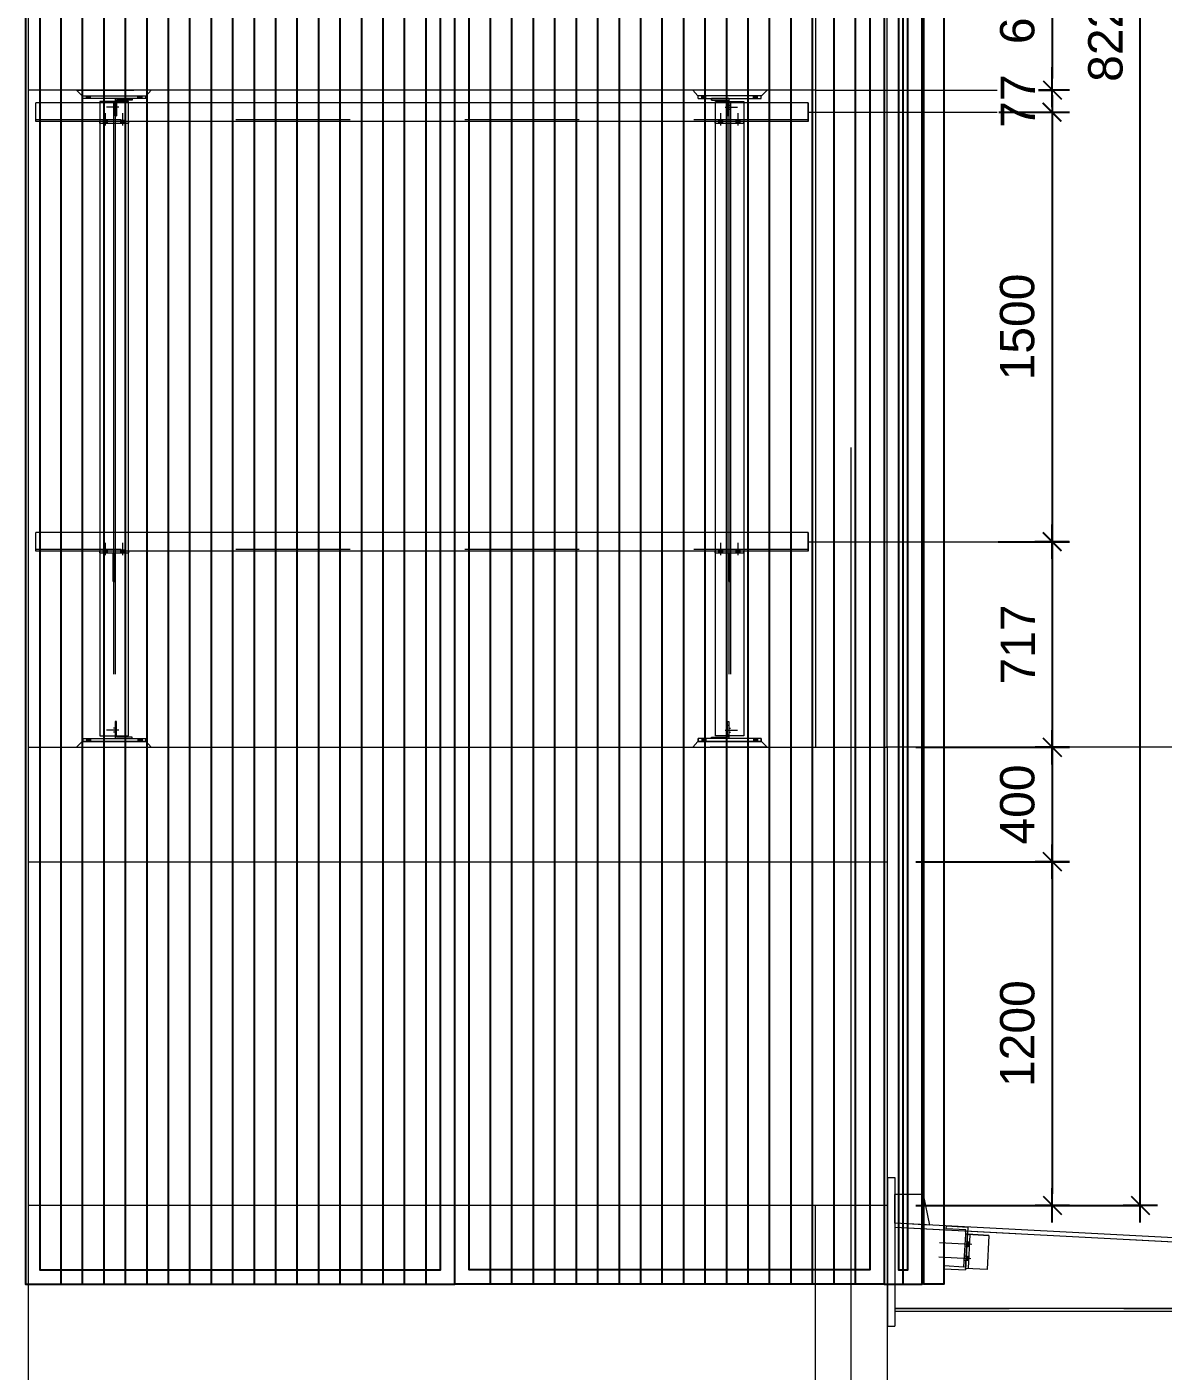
# Model space of a CAD drawing. Header units: millimetres. Extents: x 652937 to 1670132, y 1473552 to 2851037.
# Drawn here: x 663526.806 to 663530.776, y 1524559.21 to 1524563.904 of the extents above; entities that cross this region are included whole.
import ezdxf

# ---------------------------------------------------------------- set-up
doc = ezdxf.new("R2010")
doc.units = ezdxf.units.MM
for name, pattern in [('Grid Line', [22.225, 12.7, -3.175, 3.175, -3.175]), ('HIDDEN', [0.375, 0.25, -0.125]), ('XKITLINE00', [0]), ('XKITLINE02', [4, 2, -2])]:
    doc.linetypes.add(name, pattern=pattern)
doc.layers.add('000 - 0_HIDE_OBJ_FRAMING_DEF_SUB', color=7, linetype='Continuous', plot=False)
for name, color, linetype, lineweight in [('A-230-M_FLOOR', 7, 'Continuous', 25), ('A-GENM', 7, 'Continuous', 9), ('Bolt', 7, 'Continuous', 0), ('Part', 7, 'Continuous', 0), ('Z-030-M_GRID', 7, 'Continuous', 9), ('Z-230-A_LEVEL', 7, 'Continuous', 9)]:
    doc.layers.add(name, color=color, linetype=linetype, lineweight=lineweight)
doc.layers.add('S-DIM', color=7, linetype='Continuous')
doc.styles.add('Arial', font='arial.ttf')
doc.dimstyles.new('Dim 40 - End', dxfattribs={"dimscale": 0.04, "dimtxt": 3, "dimasz": 1, "dimexe": 0, "dimexo": 2.5, "dimgap": 1.5, "dimtad": 1, "dimdec": 0, "dimlfac": 1000, "dimzin": 1, "dimdsep": 46, "dimtxsty": 'Arial', "dimblk": 'END', "dimcen": 0.09, "dimclrd": 7, "dimclre": 7, "dimclrt": 7, "dimadec": 0, "dimazin": 0, "dimtfac": 1, "dimtdec": 0, "dimtix": 1, "dimtofl": 0, "dimtmove": 2, "dimatfit": 3, "dimfxl": 1, "dimtfill": 1, "dimtfillclr": 256, "dimtolj": 1, "dimtzin": 0, "dimarcsym": 0})

# ---------------------------------------------------------------- blocks, each defined once
blk = doc.blocks.new('GM_Louver Grill Vertical Z1 - Z Profile-17842814-ENT 3 ELE-2 Sheet')
at = {"layer": '000 - 0_HIDE_OBJ_FRAMING_DEF_SUB', "color": 7}
blk.add_line((-185546.9, 105925), (-185546.9, 114870), dxfattribs=at)
blk = doc.blocks.new('E2')
at = {"layer": '000 - 0_HIDE_OBJ_FRAMING_DEF_SUB', "color": 7}
for points in [[(1667279.1, 114870), (1665779.1, 114870), (1665779.1, 105925), (1667279.1, 105925)], [(1667279.1, 114870), (1668779.1, 114870), (1668779.1, 105925), (1667279.1, 105925)], [(1668912.2, 114870), (1668779.1, 114870), (1668779.1, 105925), (1668912.2, 105925)], [(1668917.6, 114870), (1668987.6, 114870), (1668987.6, 105925), (1668917.6, 105925)], [(1667229.1, 114820), (1665829.1, 114820), (1665829.1, 105975), (1667229.1, 105975)], [(1667329.1, 114820), (1668729.1, 114820), (1668729.1, 105975), (1667329.1, 105975)], [(1668862.2, 114820), (1668829.1, 114820), (1668829.1, 105975), (1668862.2, 105975)]]:
    blk.add_lwpolyline(points, close=True, dxfattribs=at)
at = {"layer": 'A-GENM', "color": 7}
for p in [(1851451, 0), (1851526, 0), (1851601, 0), (1851676, 0), (1851751, 0), (1851826, 0), (1851901, 0), (1851976, 0), (1852051, 0), (1852126, 0), (1852201, 0), (1852276, 0), (1852351, 0), (1852426, 0), (1852501, 0), (1852576, 0), (1852651, 0), (1852726, 0), (1852951, 0), (1853026, 0), (1853101, 0), (1853176, 0), (1853251, 0), (1853326, 0), (1853401, 0), (1853476, 0), (1853551, 0), (1853626, 0), (1853701, 0), (1853776, 0), (1853851, 0), (1853926, 0), (1854001, 0), (1854076, 0), (1854151, 0), (1854226, 0), (1854392.4, 0)]:
    blk.add_blockref('GM_Louver Grill Vertical Z1 - Z Profile-17842814-ENT 3 ELE-2 Sheet', p, dxfattribs=at)
blk = doc.blocks.new('*A3459102')
at = {"layer": 'Part', "color": 7, "linetype": 'XKITLINE00', "lineweight": 0}
for p, q in [((616.947211, 135.830227), (616.947209, 135.830227)), ((616.947209, 135.830227), (619.147209, 135.830227)), ((616.947209, 135.730227), (616.947209, 135.830227)), ((616.947211, 135.730227), (616.947209, 135.730227)), ((616.947209, 135.730227), (619.147209, 135.730227)), ((619.147211, 135.830227), (619.147209, 135.830227)), ((619.147209, 135.730227), (619.147209, 135.830227)), ((619.147211, 135.730227), (619.147209, 135.730227))]:
    blk.add_line(p, q, dxfattribs=at)
at = {"layer": 'Part', "color": 7, "linetype": 'XKITLINE02', "lineweight": 0}
for p, q in [((616.947211, 135.830227), (616.947211, 135.730227)), ((619.147209, 135.830227), (619.147211, 135.830227)), ((619.147209, 135.730227), (619.147211, 135.730227)), ((619.147211, 135.830227), (619.147211, 135.730227))]:
    blk.add_line(p, q, dxfattribs=at)
blk = doc.blocks.new('*A3460103')
at = {"layer": 'Part', "color": 7, "linetype": 'XKITLINE02', "lineweight": 0}
for p, q in [((618.12721, 136.430227), (618.077209, 136.430227)), ((618.077209, 136.430227), (618.077209, 135.930227)), ((618.127209, 135.930227), (618.127209, 136.430227)), ((618.077209, 135.830227), (618.67721, 135.830227)), ((618.67721, 135.830227), (618.67721, 135.880227))]:
    blk.add_line(p, q, dxfattribs=at)
at = {"layer": 'Part', "color": 7, "linetype": 'XKITLINE00', "lineweight": 0}
for p, q in [((618.077209, 135.930227), (618.077209, 135.830227)), ((618.127209, 135.930227), (618.127209, 135.880227)), ((618.677209, 135.880227), (618.127209, 135.880227)), ((618.677209, 135.830227), (618.677209, 135.880227))]:
    blk.add_line(p, q, dxfattribs=at)
blk = doc.blocks.new('*A3462105')
at = {"layer": 'Bolt', "color": 7, "linetype": 'XKITLINE02', "lineweight": 0}
for p, q in [((618.20641, 136.130227), (617.77721, 136.130227)), ((618.07721, 136.200227), (618.01721, 136.200227)), ((618.12721, 136.300227), (618.07721, 136.300227)), ((618.07721, 136.060227), (618.01721, 136.060227)), ((618.12721, 135.960227), (618.07721, 135.960227))]:
    blk.add_line(p, q, dxfattribs=at)
blk = doc.blocks.new('*A3463106')
at = {"layer": 'Bolt'}
for points in [[(617.217, 135.83), (617.217, 135.73), (617.077, 135.73), (617.077, 135.83)], [(619.017, 135.83), (619.017, 135.73), (618.877, 135.73), (618.877, 135.83)]]:
    blk.add_hatch(color=7, dxfattribs=at).paths.add_polyline_path(points, flags=17)
at = {"layer": 'Bolt', "color": 7, "linetype": 'XKITLINE00', "lineweight": 0}
for p, q in [((617.077, 135.83), (617.077, 135.73)), ((617.147, 135.83), (617.147, 135.73)), ((617.217, 135.83), (617.217, 135.73)), ((618.877, 135.83), (618.877, 135.73)), ((618.947, 135.83), (618.947, 135.73)), ((619.017, 135.83), (619.017, 135.73))]:
    blk.add_line(p, q, dxfattribs=at)
blk = doc.blocks.new('*A3534110')
at = {"layer": 'Part', "color": 7, "linetype": 'XKITLINE00', "lineweight": 0}
for p, q in [((616.947209, 162.330227), (616.947209, 162.430227)), ((616.947209, 162.430227), (619.147209, 162.430227)), ((619.147209, 162.330227), (619.147209, 162.430227)), ((619.147209, 162.430227), (619.147211, 162.430227)), ((619.147209, 162.330227), (616.947209, 162.330227)), ((619.147211, 162.330227), (619.147209, 162.330227))]:
    blk.add_line(p, q, dxfattribs=at)
at = {"layer": 'Part', "color": 7, "linetype": 'XKITLINE02', "lineweight": 0}
for p, q in [((616.947211, 162.330227), (616.947211, 162.430227)), ((619.147209, 162.430227), (619.147211, 162.430227)), ((619.147211, 162.330227), (619.147211, 162.430227)), ((619.147209, 162.330227), (619.147211, 162.330227))]:
    blk.add_line(p, q, dxfattribs=at)
blk = doc.blocks.new('*A3535111')
at = {"layer": 'Part', "color": 7, "linetype": 'XKITLINE00', "lineweight": 0}
for p, q in [((618.077209, 162.330227), (618.077209, 162.230227)), ((618.677209, 162.280227), (618.127209, 162.280227)), ((618.127209, 162.280227), (618.127209, 162.230227)), ((618.677209, 162.280227), (618.677209, 162.330227))]:
    blk.add_line(p, q, dxfattribs=at)
at = {"layer": 'Part', "color": 7, "linetype": 'XKITLINE02', "lineweight": 0}
for p, q in [((618.077209, 162.330227), (618.67721, 162.330227)), ((618.07721, 161.730227), (618.077209, 162.230227)), ((618.127209, 162.230227), (618.12721, 161.730227)), ((618.67721, 162.330227), (618.67721, 162.280227)), ((618.077209, 161.730227), (618.12721, 161.730227))]:
    blk.add_line(p, q, dxfattribs=at)
blk = doc.blocks.new('*A3536112')
at = {"layer": 'Part', "color": 7, "linetype": 'XKITLINE00', "lineweight": 0}
for p, q in [((616.747209, 162.630227), (616.947209, 162.430227)), ((616.947209, 162.430227), (619.177211, 162.430227)), ((619.177209, 162.430227), (619.347209, 162.630227))]:
    blk.add_line(p, q, dxfattribs=at)
at = {"layer": 'Part', "color": 7, "linetype": 'XKITLINE02', "lineweight": 0}
for p, q in [((616.747209, 162.630227), (619.347211, 162.630227)), ((616.947211, 162.430227), (616.747211, 162.630227)), ((619.177211, 162.430227), (619.347211, 162.630227))]:
    blk.add_line(p, q, dxfattribs=at)
blk = doc.blocks.new('*A3537113')
at = {"layer": 'Bolt', "color": 7, "linetype": 'XKITLINE02', "lineweight": 0}
for p, q in [((618.20641, 162.030227), (617.77721, 162.030227)), ((618.07721, 162.100227), (618.01721, 162.100227)), ((618.07721, 161.960227), (618.01721, 161.960227)), ((618.12721, 162.200227), (618.07721, 162.200227)), ((618.12721, 161.860227), (618.07721, 161.860227))]:
    blk.add_line(p, q, dxfattribs=at)
blk = doc.blocks.new('*A3538114')
at = {"layer": 'Bolt'}
for points in [[(617.217, 162.43), (617.217, 162.33), (617.077, 162.33), (617.077, 162.43)], [(619.017, 162.43), (619.017, 162.33), (618.877, 162.33), (618.877, 162.43)]]:
    blk.add_hatch(color=7, dxfattribs=at).paths.add_polyline_path(points, flags=17)
at = {"layer": 'Bolt', "color": 7, "linetype": 'XKITLINE00', "lineweight": 0}
for p, q in [((617.077, 162.33), (617.077, 162.43)), ((617.147, 162.33), (617.147, 162.43)), ((617.217, 162.33), (617.217, 162.43)), ((618.877, 162.33), (618.877, 162.43)), ((618.947, 162.33), (618.947, 162.43)), ((619.017, 162.33), (619.017, 162.43))]:
    blk.add_line(p, q, dxfattribs=at)
blk = doc.blocks.new('*A3461104')
at = {"layer": 'Part', "color": 7, "linetype": 'XKITLINE00', "lineweight": 0}
for p, q in [((616.747209, 135.530227), (616.947209, 135.730227)), ((616.947209, 135.730227), (616.947211, 135.730227)), ((619.177211, 135.730227), (616.947209, 135.730227)), ((619.347209, 135.530227), (619.177209, 135.730227))]:
    blk.add_line(p, q, dxfattribs=at)
at = {"layer": 'Part', "color": 7, "linetype": 'XKITLINE02', "lineweight": 0}
for p, q in [((616.747211, 135.530227), (616.947211, 135.730227)), ((619.347211, 135.530227), (619.177211, 135.730227)), ((616.747209, 135.530227), (619.347211, 135.530227))]:
    blk.add_line(p, q, dxfattribs=at)
blk = doc.blocks.new('END')
at = {"color": 7}
for p, q in [((0, 1.5), (0, -1.5)), ((1.5, 0), (-1.5, 0)), ((-0.8, -0.8), (0.8, 0.8))]:
    blk.add_line(p, q, dxfattribs=at)
blk = doc.blocks.new('*D323')
at = {"layer": 'Defpoints', "color": 7, "transparency": 16777216}
for p in [(663530.1133, 1524564.2831), (663530.1133, 1524563.6831), (663530.3884, 1524563.6831)]:
    blk.add_point(p, dxfattribs=at)
at = {"layer": 'S-DIM', "color": 7, "lineweight": -2, "transparency": 16777216}
for p, q in [((663530.2133, 1524564.2831), (663530.3884, 1524564.2831)), ((663530.3884, 1524564.2431), (663530.3884, 1524563.7231)), ((663530.2133, 1524563.6831), (663530.3884, 1524563.6831))]:
    blk.add_line(p, q, dxfattribs=at)
at = {"layer": 'S-DIM', "color": 7, "lineweight": -2, "transparency": 16777216, "xscale": 0.04, "yscale": 0.04, "zscale": 0.04}
for p, rotation in [((663530.3884, 1524564.2831), 90), ((663530.3884, 1524563.6831), 270)]:
    blk.add_blockref('END', p, dxfattribs=dict(at, rotation=rotation))
at = {"layer": 'S-DIM', "color": 7, "transparency": 16777216, "insert": (663530.2671, 1524563.9831), "char_height": 0.12, "attachment_point": 5, "rotation": 90, "style": 'Arial', "bg_fill": 3, "box_fill_scale": 1.1, "bg_fill_color": 256, "bg_fill_true_color": 13158600, "bg_fill_transparency": 0}
blk.add_mtext('\\A1;600', dxfattribs=at)
blk = doc.blocks.new('*D324')
at = {"layer": 'Defpoints', "color": 7, "transparency": 16777216}
for p in [(663530.0992, 1524563.6831), (663530.0992, 1524563.6056), (663530.3884, 1524563.6056)]:
    blk.add_point(p, dxfattribs=at)
at = {"layer": 'S-DIM', "color": 7, "lineweight": -2, "transparency": 16777216}
for p, q in [((663530.3884, 1524563.7231), (663530.3884, 1524563.7631)), ((663530.1992, 1524563.6831), (663530.3884, 1524563.6831)), ((663530.1992, 1524563.6056), (663530.3884, 1524563.6056)), ((663530.3884, 1524563.5656), (663530.3884, 1524563.5256))]:
    blk.add_line(p, q, dxfattribs=at)
at = {"layer": 'S-DIM', "color": 7, "lineweight": -2, "transparency": 16777216, "xscale": 0.04, "yscale": 0.04, "zscale": 0.04}
for p, rotation in [((663530.3884, 1524563.6831), 270), ((663530.3884, 1524563.6056), 90)]:
    blk.add_blockref('END', p, dxfattribs=dict(at, rotation=rotation))
at = {"layer": 'S-DIM', "color": 7, "transparency": 16777216, "insert": (663530.2684, 1524563.6444), "char_height": 0.12, "attachment_point": 5, "rotation": 90, "style": 'Arial', "bg_fill": 3, "box_fill_scale": 1.1, "bg_fill_color": 256, "bg_fill_true_color": 13158600, "bg_fill_transparency": 0}
blk.add_mtext('\\A1;77', dxfattribs=at)
blk = doc.blocks.new('*D325')
at = {"layer": 'Defpoints', "color": 7, "transparency": 16777216}
for p in [(663530.1023, 1524563.6056), (663530.1023, 1524562.1056), (663530.3879, 1524562.1056)]:
    blk.add_point(p, dxfattribs=at)
at = {"layer": 'S-DIM', "color": 7, "lineweight": -2, "transparency": 16777216}
for p, q in [((663530.2023, 1524563.6056), (663530.3879, 1524563.6056)), ((663530.3879, 1524563.5656), (663530.3879, 1524562.1456)), ((663530.2023, 1524562.1056), (663530.3879, 1524562.1056))]:
    blk.add_line(p, q, dxfattribs=at)
at = {"layer": 'S-DIM', "color": 7, "lineweight": -2, "transparency": 16777216, "xscale": 0.04, "yscale": 0.04, "zscale": 0.04}
for p, rotation in [((663530.3879, 1524563.6056), 90), ((663530.3879, 1524562.1056), 270)]:
    blk.add_blockref('END', p, dxfattribs=dict(at, rotation=rotation))
at = {"layer": 'S-DIM', "color": 7, "transparency": 16777216, "insert": (663530.2666, 1524562.8556), "char_height": 0.12, "attachment_point": 5, "rotation": 90, "style": 'Arial', "bg_fill": 3, "box_fill_scale": 1.1, "bg_fill_color": 256, "bg_fill_true_color": 13158600, "bg_fill_transparency": 0}
blk.add_mtext('\\A1;1500', dxfattribs=at)
blk = doc.blocks.new('*D326')
at = {"layer": 'Defpoints', "color": 7, "transparency": 16777216}
for p in [(663530.0993, 1524562.1056), (663529.8116, 1524561.3881), (663530.3884, 1524561.3881)]:
    blk.add_point(p, dxfattribs=at)
at = {"layer": 'S-DIM', "color": 7, "lineweight": -2, "transparency": 16777216}
for p, q in [((663530.1993, 1524562.1056), (663530.3884, 1524562.1056)), ((663530.3884, 1524562.0656), (663530.3884, 1524561.4281)), ((663529.9116, 1524561.3881), (663530.3884, 1524561.3881))]:
    blk.add_line(p, q, dxfattribs=at)
at = {"layer": 'S-DIM', "color": 7, "lineweight": -2, "transparency": 16777216, "xscale": 0.04, "yscale": 0.04, "zscale": 0.04}
for p, rotation in [((663530.3884, 1524562.1056), 90), ((663530.3884, 1524561.3881), 270)]:
    blk.add_blockref('END', p, dxfattribs=dict(at, rotation=rotation))
at = {"layer": 'S-DIM', "color": 7, "transparency": 16777216, "insert": (663530.2681, 1524561.7469), "char_height": 0.12, "attachment_point": 5, "rotation": 90, "style": 'Arial', "bg_fill": 3, "box_fill_scale": 1.1, "bg_fill_color": 256, "bg_fill_true_color": 13158600, "bg_fill_transparency": 0}
blk.add_mtext('\\A1;717', dxfattribs=at)
blk = doc.blocks.new('*D327')
at = {"layer": 'Defpoints', "color": 7, "transparency": 16777216}
for p in [(663529.8116, 1524561.3881), (663529.8116, 1524560.9881), (663530.3884, 1524560.9881)]:
    blk.add_point(p, dxfattribs=at)
at = {"layer": 'S-DIM', "color": 7, "lineweight": -2, "transparency": 16777216}
for p, q in [((663529.9116, 1524561.3881), (663530.3884, 1524561.3881)), ((663530.3884, 1524561.3481), (663530.3884, 1524561.0281)), ((663529.9116, 1524560.9881), (663530.3884, 1524560.9881))]:
    blk.add_line(p, q, dxfattribs=at)
at = {"layer": 'S-DIM', "color": 7, "lineweight": -2, "transparency": 16777216, "xscale": 0.04, "yscale": 0.04, "zscale": 0.04}
for p, rotation in [((663530.3884, 1524561.3881), 90), ((663530.3884, 1524560.9881), 270)]:
    blk.add_blockref('END', p, dxfattribs=dict(at, rotation=rotation))
at = {"layer": 'S-DIM', "color": 7, "transparency": 16777216, "insert": (663530.2671, 1524561.1881), "char_height": 0.12, "attachment_point": 5, "rotation": 90, "style": 'Arial', "bg_fill": 3, "box_fill_scale": 1.1, "bg_fill_color": 256, "bg_fill_true_color": 13158600, "bg_fill_transparency": 0}
blk.add_mtext('\\A1;400', dxfattribs=at)
blk = doc.blocks.new('*D328')
at = {"layer": 'Defpoints', "color": 7, "transparency": 16777216}
for p in [(663529.8116, 1524560.9881), (663529.8116, 1524559.7881), (663530.3884, 1524559.7881)]:
    blk.add_point(p, dxfattribs=at)
at = {"layer": 'S-DIM', "color": 7, "lineweight": -2, "transparency": 16777216}
for p, q in [((663529.9116, 1524560.9881), (663530.3884, 1524560.9881)), ((663530.3884, 1524560.9481), (663530.3884, 1524559.8281)), ((663529.9116, 1524559.7881), (663530.3884, 1524559.7881))]:
    blk.add_line(p, q, dxfattribs=at)
at = {"layer": 'S-DIM', "color": 7, "lineweight": -2, "transparency": 16777216, "xscale": 0.04, "yscale": 0.04, "zscale": 0.04}
for p, rotation in [((663530.3884, 1524560.9881), 90), ((663530.3884, 1524559.7881), 270)]:
    blk.add_blockref('END', p, dxfattribs=dict(at, rotation=rotation))
at = {"layer": 'S-DIM', "color": 7, "transparency": 16777216, "insert": (663530.2671, 1524560.3881), "char_height": 0.12, "attachment_point": 5, "rotation": 90, "style": 'Arial', "bg_fill": 3, "box_fill_scale": 1.1, "bg_fill_color": 256, "bg_fill_true_color": 13158600, "bg_fill_transparency": 0}
blk.add_mtext('\\A1;1200', dxfattribs=at)
blk = doc.blocks.new('*D329')
at = {"layer": 'Defpoints', "color": 7, "transparency": 16777216}
for p in [(663530.1768, 1524568.0081), (663530.6963, 1524568.0081), (663530.1768, 1524559.7881)]:
    blk.add_point(p, dxfattribs=at)
at = {"layer": 'S-DIM', "color": 7, "lineweight": -2, "transparency": 16777216}
for p, q in [((663530.2768, 1524568.0081), (663530.6963, 1524568.0081)), ((663530.6963, 1524559.8281), (663530.6963, 1524567.9681)), ((663530.2768, 1524559.7881), (663530.6963, 1524559.7881))]:
    blk.add_line(p, q, dxfattribs=at)
at = {"layer": 'S-DIM', "color": 7, "lineweight": -2, "transparency": 16777216, "xscale": 0.04, "yscale": 0.04, "zscale": 0.04}
for p, rotation in [((663530.6963, 1524568.0081), 90), ((663530.6963, 1524559.7881), 270)]:
    blk.add_blockref('END', p, dxfattribs=dict(at, rotation=rotation))
at = {"layer": 'S-DIM', "color": 7, "transparency": 16777216, "insert": (663530.575, 1524563.8981), "char_height": 0.12, "attachment_point": 5, "rotation": 90, "style": 'Arial', "bg_fill": 3, "box_fill_scale": 1.1, "bg_fill_color": 256, "bg_fill_true_color": 13158600, "bg_fill_transparency": 0}
blk.add_mtext('\\A1;8220', dxfattribs=at)
blk = doc.blocks.new('*A1489973')
at = {"layer": 'Part', "color": 7, "linetype": 'XKITLINE02', "lineweight": 0}
for p, q in [((567.337001, 24.773517), (553.237008, 25.512464)), ((553.237008, 25.512464), (553.237008, 24.098617)), ((567.337001, 24.098617), (567.337001, 24.773517)), ((553.237008, 24.098617), (567.337001, 24.098617))]:
    blk.add_line(p, q, dxfattribs=at)
at = {"layer": 'Part', "color": 7, "linetype": 'XKITLINE00', "lineweight": 0}
blk.add_line((567.337001, 24.773517), (567.333076, 24.773723), dxfattribs=at)
blk = doc.blocks.new('*A1490974')
at = {"layer": 'Part', "color": 7, "linetype": 'XKITLINE00', "lineweight": 0}
for p, q in [((567.337001, 24.098617), (553.237001, 24.098617)), ((567.337001, 24.048617), (553.237001, 24.048617)), ((567.337001, 24.048617), (567.337001, 24.098617))]:
    blk.add_line(p, q, dxfattribs=at)
at = {"layer": 'Part', "color": 7, "linetype": 'XKITLINE02', "lineweight": 0}
blk.add_line((553.237001, 24.098617), (553.237001, 24.048617), dxfattribs=at)
blk = doc.blocks.new('*A1491975')
at = {"layer": 'Part', "color": 7, "linetype": 'XKITLINE00', "lineweight": 0}
for p, q in [((567.337001, 24.848617), (553.237001, 25.587567)), ((567.333075, 24.77372), (553.237001, 25.512464)), ((567.337001, 24.848617), (567.333075, 24.77372))]:
    blk.add_line(p, q, dxfattribs=at)
at = {"layer": 'Part', "color": 7, "linetype": 'XKITLINE02', "lineweight": 0}
blk.add_line((553.237001, 25.587567), (553.237001, 25.512464), dxfattribs=at)
blk = doc.blocks.new('*A1492976')
at = {"layer": 'Part', "color": 7, "linetype": 'XKITLINE02', "lineweight": 0}
for p, q in [((554.136087, 25.490435), (554.138703, 25.540367)), ((554.480614, 25.472379), (554.136087, 25.490435)), ((554.446595, 24.82327), (554.476689, 25.397482)), ((554.51319, 25.520741), (554.473938, 24.771769)), ((554.476689, 25.397482), (554.480614, 25.472379)), ((554.506648, 25.395912), (554.476689, 25.397482)), ((554.102068, 24.841326), (554.099451, 24.791395)), ((554.099451, 24.791395), (554.473938, 24.771769)), ((554.446595, 24.82327), (554.102068, 24.841326))]:
    blk.add_line(p, q, dxfattribs=at)
at = {"layer": 'Part', "color": 7, "linetype": 'XKITLINE00', "lineweight": 0}
blk.add_line((554.138703, 25.540367), (554.51319, 25.520741), dxfattribs=at)
blk = doc.blocks.new('*A1493977')
at = {"layer": 'Part', "color": 7, "linetype": 'XKITLINE00', "lineweight": 0}
for p, q in [((553.737008, 26.087564), (553.237008, 26.087564)), ((553.850115, 25.555433), (553.737008, 26.087564))]:
    blk.add_line(p, q, dxfattribs=at)
at = {"layer": 'Part', "color": 7, "linetype": 'XKITLINE02', "lineweight": 0}
for p, q in [((553.237008, 25.587564), (553.237008, 26.087564)), ((553.850115, 25.555433), (553.237008, 25.587564))]:
    blk.add_line(p, q, dxfattribs=at)
blk = doc.blocks.new('*A1495979')
at = {"layer": 'Part', "color": 7, "linetype": 'XKITLINE02', "lineweight": 0}
for p, q in [((554.475238, 24.796669), (554.506639, 25.395846)), ((554.506639, 25.395846), (554.881125, 25.37622)), ((554.551577, 25.393491), (554.520176, 24.794313)), ((554.881125, 25.37622), (554.849724, 24.777043)), ((554.849724, 24.777043), (554.475238, 24.796669))]:
    blk.add_line(p, q, dxfattribs=at)
blk = doc.blocks.new('*A1498982')
at = {"layer": 'Bolt', "color": 7, "linetype": 'XKITLINE02', "lineweight": 0}
for p, q in [((554.581879, 25.216692), (554.342603, 25.229149)), ((554.495449, 25.183641), (554.465489, 25.185201)), ((554.499348, 25.25854), (554.469388, 25.260099)), ((554.540383, 25.181302), (554.495444, 25.183641)), ((554.544282, 25.2562), (554.499343, 25.25854)), ((554.568882, 24.967031), (554.329606, 24.979487)), ((554.482452, 24.933979), (554.452492, 24.935539)), ((554.486351, 25.008878), (554.456391, 25.010437)), ((554.527386, 24.93164), (554.482447, 24.933979)), ((554.531285, 25.006539), (554.486346, 25.008878))]:
    blk.add_line(p, q, dxfattribs=at)
blk = doc.blocks.new('*A1499983')
at = {"layer": 'Part', "color": 7, "linetype": 'XKITLINE00', "lineweight": 0}
for p, q in [((553.112008, 26.387589), (553.237008, 26.387589)), ((553.112008, 26.387589), (553.112008, 23.787589)), ((553.237008, 26.387589), (553.237008, 23.787589)), ((553.112008, 23.787589), (553.237008, 23.787589))]:
    blk.add_line(p, q, dxfattribs=at)
blk = doc.blocks.new('*A15331017')
at = {"layer": 'Part', "color": 7, "linetype": 'XKITLINE00', "lineweight": 0}
for p, q in [((554.475238, 24.796669), (554.506639, 25.395846)), ((554.881125, 25.37622), (554.506639, 25.395846)), ((554.551577, 25.393491), (554.520176, 24.794313)), ((554.881125, 25.37622), (554.849724, 24.777043)), ((554.849724, 24.777043), (554.475238, 24.796669))]:
    blk.add_line(p, q, dxfattribs=at)
blk = doc.blocks.new('*A15341018')
at = {"layer": 'Bolt'}
for points in [[(554.54, 25.181), (554.495, 25.184), (554.499, 25.259), (554.544, 25.256)], [(554.527, 24.932), (554.482, 24.934), (554.486, 25.009), (554.531, 25.007)]]:
    blk.add_hatch(color=7, dxfattribs=at).paths.add_polyline_path(points, flags=17)
at = {"layer": 'Bolt', "color": 7, "linetype": 'XKITLINE00', "lineweight": 0}
for p, q in [((554.559, 25.218), (554.021, 25.246)), ((554.54, 25.181), (554.495, 25.184)), ((554.544, 25.256), (554.499, 25.259)), ((554.546, 24.968), (554.008, 24.996)), ((554.527, 24.932), (554.482, 24.934)), ((554.531, 25.007), (554.486, 25.009))]:
    blk.add_line(p, q, dxfattribs=at)
blk = doc.blocks.new('12')
at = {"color": 7, "lineweight": 0, "xscale": 0.2, "yscale": 0.2, "zscale": 0.2}
for name in ['*A1499983', '*A1493977', '*A1491975', '*A1489973', '*A1492976', '*A15341018', '*A1498982', '*A1495979', '*A15331017', '*A1490974']:
    blk.add_blockref(name, (663419.1909, 1524488.8719), dxfattribs=at)
blk = doc.blocks.new('*A32604332')
at = {"layer": 'Part', "color": 7, "linetype": 'XKITLINE00', "lineweight": 0}
for p, q in [((271.092247, 37.222868), (257.602427, 37.222868)), ((257.602427, 36.897868), (257.602427, 37.222868)), ((271.09225, 37.222868), (271.092247, 37.222868)), ((271.092247, 37.222868), (271.092247, 36.897868)), ((271.092247, 36.897868), (257.602427, 36.897868)), ((271.092247, 36.897868), (271.092282, 36.897868))]:
    blk.add_line(p, q, dxfattribs=at)
at = {"layer": 'Part', "color": 7, "linetype": 'XKITLINE02', "lineweight": 0}
for p, q in [((257.602429, 36.927868), (257.602429, 37.222868)), ((257.602459, 36.927868), (257.602459, 37.222868)), ((257.602461, 36.897868), (257.602461, 37.222868)), ((271.092282, 37.222868), (271.092247, 37.222868)), ((271.09225, 36.927868), (271.09225, 37.222868)), ((271.092282, 37.222868), (271.09228, 37.222868)), ((271.09228, 37.222868), (271.09228, 36.927868)), ((271.092282, 36.897868), (271.092282, 37.222868)), ((271.09228, 36.927868), (257.602429, 36.927868)), ((271.092282, 36.897868), (271.092247, 36.897868)), ((271.09228, 36.927868), (271.09225, 36.927868))]:
    blk.add_line(p, q, dxfattribs=at)
blk = doc.blocks.new('*A32614333')
at = {"layer": 'Part', "color": 7, "linetype": 'XKITLINE00', "lineweight": 0}
for p, q in [((271.092247, 44.722868), (257.602427, 44.722868)), ((257.602427, 44.397868), (257.602427, 44.722868)), ((271.09225, 44.722868), (271.092247, 44.722868)), ((271.092247, 44.722868), (271.092247, 44.397868)), ((271.092247, 44.397868), (257.602427, 44.397868)), ((271.092247, 44.397868), (271.092282, 44.397868))]:
    blk.add_line(p, q, dxfattribs=at)
at = {"layer": 'Part', "color": 7, "linetype": 'XKITLINE02', "lineweight": 0}
for p, q in [((257.602429, 44.427868), (257.602429, 44.722868)), ((257.602459, 44.427868), (257.602459, 44.722868)), ((257.602461, 44.397868), (257.602461, 44.722868)), ((271.092282, 44.722868), (271.092247, 44.722868)), ((271.09225, 44.427868), (271.09225, 44.722868)), ((271.092282, 44.722868), (271.09228, 44.722868)), ((271.09228, 44.722868), (271.09228, 44.427868)), ((271.092282, 44.397868), (271.092282, 44.722868)), ((271.09228, 44.427868), (257.602429, 44.427868)), ((271.092282, 44.397868), (271.092247, 44.397868)), ((271.09228, 44.427868), (271.09225, 44.427868))]:
    blk.add_line(p, q, dxfattribs=at)
blk = doc.blocks.new('*A33524424')
at = {"layer": 'Part', "color": 7, "linetype": 'XKITLINE02', "lineweight": 0}
for p, q in [((259.217311, 36.897868), (258.71731, 36.897868)), ((258.71731, 36.897868), (258.71731, 36.867868)), ((259.21731, 36.897868), (259.217311, 36.897868)), ((259.21731, 36.897868), (259.21731, 36.867868))]:
    blk.add_line(p, q, dxfattribs=at)
at = {"layer": 'Part', "color": 7, "linetype": 'XKITLINE00', "lineweight": 0}
for p, q in [((258.71731, 36.867868), (258.717311, 36.867868)), ((258.717311, 36.867868), (258.717311, 36.897868)), ((258.717311, 36.867868), (259.217311, 36.867868)), ((259.21731, 36.867868), (259.217311, 36.867868)), ((259.217311, 36.867868), (259.217311, 36.897868))]:
    blk.add_line(p, q, dxfattribs=at)
blk = doc.blocks.new('*A33534425')
at = {"layer": 'Part', "color": 7, "linetype": 'XKITLINE00', "lineweight": 0}
for p, q in [((258.952311, 36.867868), (258.95231, 36.867868)), ((258.95231, 36.367868), (258.952311, 36.867868)), ((258.952311, 36.867868), (258.982311, 36.867868)), ((258.98231, 36.367868), (258.982311, 36.867868)), ((258.952311, 36.717868), (258.982311, 36.717868)), ((258.95231, 36.367868), (258.98231, 36.367868))]:
    blk.add_line(p, q, dxfattribs=at)
at = {"layer": 'Part', "color": 7, "linetype": 'XKITLINE02', "lineweight": 0}
for p, q in [((258.95231, 36.867868), (258.95231, 36.367868)), ((258.952311, 36.867868), (258.95231, 36.867868)), ((258.98231, 36.367868), (258.98231, 36.867868))]:
    blk.add_line(p, q, dxfattribs=at)
blk = doc.blocks.new('*A33544426')
at = {"layer": 'Bolt'}
for points in [[(258.782, 36.898), (258.782, 36.928), (258.852, 36.928), (258.852, 36.898)], [(258.782, 36.868), (258.782, 36.898), (258.852, 36.898), (258.852, 36.868)], [(259.082, 36.898), (259.082, 36.928), (259.152, 36.928), (259.152, 36.898)], [(259.082, 36.868), (259.082, 36.898), (259.152, 36.898), (259.152, 36.868)]]:
    blk.add_hatch(color=7, dxfattribs=at).paths.add_polyline_path(points, flags=17)
at = {"layer": 'Bolt', "color": 7, "linetype": 'XKITLINE00', "lineweight": 0}
for p, q in [((258.782, 36.898), (258.782, 36.928)), ((258.782, 36.868), (258.782, 36.898)), ((258.817, 36.828), (258.817, 37.043)), ((258.852, 36.898), (258.852, 36.928)), ((258.852, 36.868), (258.852, 36.898)), ((259.082, 36.898), (259.082, 36.928)), ((259.082, 36.868), (259.082, 36.898)), ((259.117, 36.828), (259.117, 37.043)), ((259.152, 36.898), (259.152, 36.928)), ((259.152, 36.868), (259.152, 36.898))]:
    blk.add_line(p, q, dxfattribs=at)
blk = doc.blocks.new('*A33554427')
at = {"layer": 'Part', "color": 7, "linetype": 'XKITLINE00', "lineweight": 0}
for p, q in [((269.467298, 36.867868), (269.467298, 36.897868)), ((269.467298, 36.867868), (269.467298, 36.867868)), ((269.467298, 36.867868), (269.967298, 36.867868)), ((269.967298, 36.867868), (269.967298, 36.897868)), ((269.967298, 36.867868), (269.967298, 36.867868))]:
    blk.add_line(p, q, dxfattribs=at)
at = {"layer": 'Part', "color": 7, "linetype": 'XKITLINE02', "lineweight": 0}
for p, q in [((269.967298, 36.897868), (269.467298, 36.897868)), ((269.467298, 36.897868), (269.467298, 36.867868)), ((269.967298, 36.897868), (269.967298, 36.897868)), ((269.967298, 36.897868), (269.967298, 36.867868))]:
    blk.add_line(p, q, dxfattribs=at)
blk = doc.blocks.new('*A33564428')
at = {"layer": 'Part', "color": 7, "linetype": 'XKITLINE00', "lineweight": 0}
for p, q in [((269.702298, 36.867868), (269.702298, 36.867868)), ((269.702298, 36.367868), (269.702298, 36.867868)), ((269.702298, 36.867868), (269.732298, 36.867868)), ((269.732298, 36.367868), (269.732298, 36.867868)), ((269.702298, 36.717868), (269.732298, 36.717868)), ((269.702298, 36.367868), (269.732298, 36.367868))]:
    blk.add_line(p, q, dxfattribs=at)
at = {"layer": 'Part', "color": 7, "linetype": 'XKITLINE02', "lineweight": 0}
for p, q in [((269.702298, 36.867868), (269.702298, 36.367868)), ((269.702298, 36.867868), (269.702298, 36.867868)), ((269.732298, 36.367868), (269.732298, 36.867868))]:
    blk.add_line(p, q, dxfattribs=at)
blk = doc.blocks.new('*A33574429')
at = {"layer": 'Bolt'}
for points in [[(269.532, 36.898), (269.532, 36.928), (269.602, 36.928), (269.602, 36.898)], [(269.532, 36.868), (269.532, 36.898), (269.602, 36.898), (269.602, 36.868)], [(269.832, 36.898), (269.832, 36.928), (269.902, 36.928), (269.902, 36.898)], [(269.832, 36.868), (269.832, 36.898), (269.902, 36.898), (269.902, 36.868)]]:
    blk.add_hatch(color=7, dxfattribs=at).paths.add_polyline_path(points, flags=17)
at = {"layer": 'Bolt', "color": 7, "linetype": 'XKITLINE00', "lineweight": 0}
for p, q in [((269.532, 36.898), (269.532, 36.928)), ((269.532, 36.868), (269.532, 36.898)), ((269.567, 36.828), (269.567, 37.043)), ((269.602, 36.898), (269.602, 36.928)), ((269.602, 36.868), (269.602, 36.898)), ((269.832, 36.898), (269.832, 36.928)), ((269.832, 36.868), (269.832, 36.898)), ((269.867, 36.828), (269.867, 37.043)), ((269.902, 36.898), (269.902, 36.928)), ((269.902, 36.868), (269.902, 36.898))]:
    blk.add_line(p, q, dxfattribs=at)
blk = doc.blocks.new('*A33594431')
at = {"layer": 'Part', "color": 7, "linetype": 'XKITLINE02', "lineweight": 0}
for p, q in [((259.217311, 44.397868), (258.71731, 44.397868)), ((258.71731, 44.397868), (258.71731, 44.367868)), ((259.21731, 44.397868), (259.217311, 44.397868)), ((259.21731, 44.397868), (259.21731, 44.367868))]:
    blk.add_line(p, q, dxfattribs=at)
at = {"layer": 'Part', "color": 7, "linetype": 'XKITLINE00', "lineweight": 0}
for p, q in [((258.71731, 44.367868), (258.717311, 44.367868)), ((258.717311, 44.367868), (258.717311, 44.397868)), ((258.717311, 44.367868), (259.217311, 44.367868)), ((259.21731, 44.367868), (259.217311, 44.367868)), ((259.217311, 44.367868), (259.217311, 44.397868))]:
    blk.add_line(p, q, dxfattribs=at)
blk = doc.blocks.new('*A33604432')
at = {"layer": 'Bolt'}
for points in [[(258.782, 44.398), (258.782, 44.428), (258.852, 44.428), (258.852, 44.398)], [(258.782, 44.368), (258.782, 44.398), (258.852, 44.398), (258.852, 44.368)], [(259.082, 44.398), (259.082, 44.428), (259.152, 44.428), (259.152, 44.398)], [(259.082, 44.368), (259.082, 44.398), (259.152, 44.398), (259.152, 44.368)]]:
    blk.add_hatch(color=7, dxfattribs=at).paths.add_polyline_path(points, flags=17)
at = {"layer": 'Bolt', "color": 7, "linetype": 'XKITLINE00', "lineweight": 0}
for p, q in [((258.782, 44.398), (258.782, 44.428)), ((258.782, 44.368), (258.782, 44.398)), ((258.817, 44.328), (258.817, 44.543)), ((258.852, 44.398), (258.852, 44.428)), ((258.852, 44.368), (258.852, 44.398)), ((259.082, 44.398), (259.082, 44.428)), ((259.082, 44.368), (259.082, 44.398)), ((259.117, 44.328), (259.117, 44.543)), ((259.152, 44.398), (259.152, 44.428)), ((259.152, 44.368), (259.152, 44.398))]:
    blk.add_line(p, q, dxfattribs=at)
blk = doc.blocks.new('*A33614433')
at = {"layer": 'Part', "color": 7, "linetype": 'XKITLINE00', "lineweight": 0}
for p, q in [((269.467298, 44.367868), (269.467298, 44.397868)), ((269.467298, 44.367868), (269.467298, 44.367868)), ((269.467298, 44.367868), (269.967298, 44.367868)), ((269.967298, 44.367868), (269.967298, 44.397868)), ((269.967298, 44.367868), (269.967298, 44.367868))]:
    blk.add_line(p, q, dxfattribs=at)
at = {"layer": 'Part', "color": 7, "linetype": 'XKITLINE02', "lineweight": 0}
for p, q in [((269.967298, 44.397868), (269.467298, 44.397868)), ((269.467298, 44.397868), (269.467298, 44.367868)), ((269.967298, 44.397868), (269.967298, 44.397868)), ((269.967298, 44.397868), (269.967298, 44.367868))]:
    blk.add_line(p, q, dxfattribs=at)
blk = doc.blocks.new('*A33634435')
at = {"layer": 'Bolt'}
for points in [[(269.532, 44.398), (269.532, 44.428), (269.602, 44.428), (269.602, 44.398)], [(269.532, 44.368), (269.532, 44.398), (269.602, 44.398), (269.602, 44.368)], [(269.832, 44.398), (269.832, 44.428), (269.902, 44.428), (269.902, 44.398)], [(269.832, 44.368), (269.832, 44.398), (269.902, 44.398), (269.902, 44.368)]]:
    blk.add_hatch(color=7, dxfattribs=at).paths.add_polyline_path(points, flags=17)
at = {"layer": 'Bolt', "color": 7, "linetype": 'XKITLINE00', "lineweight": 0}
for p, q in [((269.532, 44.398), (269.532, 44.428)), ((269.532, 44.368), (269.532, 44.398)), ((269.567, 44.328), (269.567, 44.543)), ((269.602, 44.398), (269.602, 44.428)), ((269.602, 44.368), (269.602, 44.398)), ((269.832, 44.398), (269.832, 44.428)), ((269.832, 44.368), (269.832, 44.398)), ((269.867, 44.328), (269.867, 44.543)), ((269.902, 44.398), (269.902, 44.428)), ((269.902, 44.368), (269.902, 44.398))]:
    blk.add_line(p, q, dxfattribs=at)

msp = doc.modelspace()

# ---------------------------------------------------------------- linework, layer by layer
at = {"layer": 'A-230-M_FLOOR', "color": 7, "lineweight": 9}
for points in [[(663526.8116, 1524556.0381), (663526.8116, 1524568.0081), (663526.5616, 1524568.0081), (663526.5616, 1524556.0381)], [(663529.8116, 1524561.3881), (663529.8116, 1524568.0081), (663529.5616, 1524568.0081), (663529.5616, 1524561.3881)], [(663526.8116, 1524561.3881), (663529.8116, 1524561.3881), (663529.8116, 1524560.9881)], [(663526.8116, 1524560.9881), (663529.8116, 1524560.9881), (663529.8116, 1524559.7881), (663526.8116, 1524559.7881)], [(663529.8116, 1524559.7881), (663529.8116, 1524556.0381), (663529.5616, 1524556.0381), (663529.5616, 1524559.7881)]]:
    msp.add_lwpolyline(points, dxfattribs=at)
at = {"layer": 'Part', "color": 7, "linetype": 'XKITLINE00', "lineweight": 0}
msp.add_line((663529.5616, 1524563.6831), (663526.8116, 1524563.6831), dxfattribs=at)
at = {"layer": 'Part', "color": 7, "linetype": 'XKITLINE02', "lineweight": 0}
for p, q in [((663527.1086, 1524563.6431), (663527.1086, 1524561.4281)), ((663527.1086, 1524563.6431), (663527.1086, 1524561.4281)), ((663527.1146, 1524563.6431), (663527.1146, 1524561.4281)), ((663527.1146, 1524563.6431), (663527.1146, 1524561.4281)), ((663527.1616, 1524563.6431), (663527.1616, 1524563.6431)), ((663527.1616, 1524563.6431), (663527.1616, 1524563.6431)), ((663529.2116, 1524563.6431), (663529.2116, 1524563.6431)), ((663529.2116, 1524563.6431), (663529.2116, 1524563.6431)), ((663529.2586, 1524563.6431), (663529.2586, 1524561.4281)), ((663529.2586, 1524563.6431), (663529.2586, 1524561.4281)), ((663529.2646, 1524563.6431), (663529.2646, 1524561.4281)), ((663529.2646, 1524563.6431), (663529.2646, 1524561.4281)), ((663527.1616, 1524561.4381), (663527.1616, 1524561.4381)), ((663527.1616, 1524561.4381), (663527.1616, 1524561.4381)), ((663529.2116, 1524561.4381), (663529.2116, 1524561.4381)), ((663529.2116, 1524561.4381), (663529.2116, 1524561.4381))]:
    msp.add_line(p, q, dxfattribs=at)
at = {"layer": 'Part', "color": 7, "linetype": 'XKITLINE00', "lineweight": 0}
for points in [[(663527.1616, 1524561.4281), (663527.1616, 1524563.6431), (663527.0616, 1524563.6431), (663527.0616, 1524561.4281)], [(663529.2116, 1524561.4281), (663529.2116, 1524563.6431), (663529.3116, 1524563.6431), (663529.3116, 1524561.4281)]]:
    msp.add_lwpolyline(points, close=True, dxfattribs=at)
at = {"layer": 'Z-030-M_GRID', "color": 7, "linetype": 'Grid Line'}
msp.add_line((663529.6866, 1524549.7353), (663529.6866, 1524569.5174), dxfattribs=at)
at = {"layer": 'Z-030-M_GRID', "color": 7, "linetype": 'HIDDEN', "ltscale": 10}
for p, q in [((663529.5616, 1524563.6831), (663530.2477, 1524563.6831)), ((663529.5361, 1524563.6056), (663530.2222, 1524563.6056)), ((663529.5366, 1524562.1056), (663530.2227, 1524562.1056))]:
    msp.add_line(p, q, dxfattribs=at)

# ---------------------------------------------------------------- block references
at = {"color": 7, "xscale": 0.001, "yscale": 0.001, "zscale": 0.001}
msp.add_blockref('E2', (661861.0221, 1524453.5881), dxfattribs=at)
at = {"color": 7, "lineweight": 0}
for name, p, xscale, yscale, zscale in [('*A3536112', (663465.3054, 1524547.4201), 0.1, 0.1, 0.1), ('*A3536112', (663591.0678, 1524547.4201), -0.1, 0.1, 0.1), ('*A32614333', (663475.3177, 1524554.6936), 0.2, 0.2, 0.2), ('*A3534110', (663465.3069, 1524547.4201), 0.1, 0.1, 0.1), ('*A3538114', (663465.3069, 1524547.4201), 0.1, 0.1, 0.1), ('*A3537113', (663465.3069, 1524547.4201), 0.1, 0.1, 0.1), ('*A3535111', (663465.3069, 1524547.4201), 0.1, 0.1, 0.1), ('*A3534110', (663591.0663, 1524547.4201), -0.1, 0.1, 0.1), ('*A3538114', (663591.0663, 1524547.4201), -0.1, 0.1, 0.1), ('*A3535111', (663591.0663, 1524547.4201), -0.1, 0.1, 0.1), ('*A3537113', (663591.0663, 1524547.4201), -0.1, 0.1, 0.1), ('*A33604432', (663475.3177, 1524554.6936), 0.2, 0.2, 0.2), ('*A33634435', (663475.3177, 1524554.6936), 0.2, 0.2, 0.2), ('*A33594431', (663475.3177, 1524554.6936), 0.2, 0.2, 0.2), ('*A33614433', (663475.3177, 1524554.6936), 0.2, 0.2, 0.2), ('*A32604332', (663475.3177, 1524554.6936), 0.2, 0.2, 0.2), ('*A33544426', (663475.3177, 1524554.6936), 0.2, 0.2, 0.2), ('*A33574429', (663475.3177, 1524554.6936), 0.2, 0.2, 0.2), ('*A33524424', (663475.3177, 1524554.6936), 0.2, 0.2, 0.2), ('*A33534425', (663475.3177, 1524554.6936), 0.2, 0.2, 0.2), ('*A33554427', (663475.3177, 1524554.6936), 0.2, 0.2, 0.2), ('*A33564428', (663475.3177, 1524554.6936), 0.2, 0.2, 0.2), ('*A3460103', (663465.3069, 1524547.8351), 0.1, 0.1, 0.1), ('*A3460103', (663591.0663, 1524547.8351), -0.1, 0.1, 0.1), ('*A3462105', (663465.3069, 1524547.8351), 0.1, 0.1, 0.1), ('*A3462105', (663591.0663, 1524547.8351), -0.1, 0.1, 0.1), ('*A3461104', (663465.3054, 1524547.8351), 0.1, 0.1, 0.1), ('*A3459102', (663465.3069, 1524547.8351), 0.1, 0.1, 0.1), ('*A3463106', (663465.3069, 1524547.8351), 0.1, 0.1, 0.1), ('*A3461104', (663591.0678, 1524547.8351), -0.1, 0.1, 0.1), ('*A3459102', (663591.0663, 1524547.8351), -0.1, 0.1, 0.1), ('*A3463106', (663591.0663, 1524547.8351), -0.1, 0.1, 0.1)]:
    msp.add_blockref(name, p, dxfattribs=dict(at, xscale=xscale, yscale=yscale, zscale=zscale))

# ---------------------------------------------------------------- next in the draw order: dimensions: what is measured, and where the dimension line sits
at = {"layer": 'S-DIM', "color": 7}
dim = msp.add_linear_dim(base=(663530.3884, 1524563.6831), p1=(663530.1133, 1524564.2831), p2=(663530.1133, 1524563.6831), angle=90, dimstyle='Dim 40 - End', override={"dimclrd": 7, "dimclre": 7, "dimclrt": 7}, dxfattribs=at)
dim.commit()
dim.dimension.update_dxf_attribs({"geometry": '*D323', "text_midpoint": (663530.2671, 1524563.9831)})

# ---------------------------------------------------------------- next in the draw order: dimensions: what is measured, and where the dimension line sits
dim = msp.add_linear_dim(base=(663530.38839, 1524563.60565), p1=(663530.09921, 1524563.68315), p2=(663530.09921, 1524563.60565), angle=90, dimstyle='Dim 40 - End', override={"dimclrd": 7, "dimclre": 7, "dimclrt": 7}, dxfattribs=at)
dim.commit()
dim.dimension.update_dxf_attribs({"geometry": '*D324', "text_midpoint": (663530.26839, 1524563.6444)})

# ---------------------------------------------------------------- next in the draw order: dimensions: what is measured, and where the dimension line sits
dim = msp.add_linear_dim(base=(663530.3879, 1524562.1056), p1=(663530.1023, 1524563.6056), p2=(663530.1023, 1524562.1056), angle=90, dimstyle='Dim 40 - End', override={"dimclrd": 7, "dimclre": 7, "dimclrt": 7}, dxfattribs=at)
dim.commit()
dim.dimension.update_dxf_attribs({"geometry": '*D325', "text_midpoint": (663530.2666, 1524562.8556)})

# ---------------------------------------------------------------- next in the draw order: dimensions: what is measured, and where the dimension line sits
dim = msp.add_linear_dim(base=(663530.3883941604, 1524561.3881450919), p1=(663530.099264522, 1524562.105645091), p2=(663529.8116201671, 1524561.388145091), angle=90, dimstyle='Dim 40 - End', override={"dimclrd": 7, "dimclre": 7, "dimclrt": 7}, dxfattribs=at)
dim.commit()
dim.dimension.update_dxf_attribs({"geometry": '*D326', "text_midpoint": (663530.2681485947, 1524561.7468950909)})

# ---------------------------------------------------------------- next in the draw order: dimensions: what is measured, and where the dimension line sits
dim = msp.add_linear_dim(base=(663530.3884, 1524560.9881), p1=(663529.8116, 1524561.3881), p2=(663529.8116, 1524560.9881), angle=90, dimstyle='Dim 40 - End', override={"dimclrd": 7, "dimclre": 7, "dimclrt": 7}, dxfattribs=at)
dim.commit()
dim.dimension.update_dxf_attribs({"geometry": '*D327', "text_midpoint": (663530.2671, 1524561.1881)})

# ---------------------------------------------------------------- next in the draw order: dimensions: what is measured, and where the dimension line sits
dim = msp.add_linear_dim(base=(663530.3884, 1524559.7881), p1=(663529.8116, 1524560.9881), p2=(663529.8116, 1524559.7881), angle=90, dimstyle='Dim 40 - End', override={"dimclrd": 7, "dimclre": 7, "dimclrt": 7}, dxfattribs=at)
dim.commit()
dim.dimension.update_dxf_attribs({"geometry": '*D328', "text_midpoint": (663530.2671, 1524560.3881)})

# ---------------------------------------------------------------- next in the draw order: dimensions: what is measured, and where the dimension line sits
dim = msp.add_linear_dim(base=(663530.6963, 1524568.0081), p1=(663530.1768, 1524559.7881), p2=(663530.1768, 1524568.0081), angle=90, dimstyle='Dim 40 - End', override={"dimclrd": 7, "dimclre": 7, "dimclrt": 7}, dxfattribs=at)
dim.commit()
dim.dimension.update_dxf_attribs({"geometry": '*D329', "text_midpoint": (663530.575, 1524563.8981)})

# ---------------------------------------------------------------- next in the draw order: linework, layer by layer
at = {"layer": 'Z-230-A_LEVEL', "color": 7, "linetype": 'Grid Line', "ltscale": 0.5}
msp.add_line((663532.5385, 1524561.3881), (663529.8071, 1524561.3881), dxfattribs=at)

# ---------------------------------------------------------------- next in the draw order: block references
at = {"color": 7}
msp.add_blockref('12', (0, 65.7366), dxfattribs=at)

doc.saveas('drawing.dxf')
